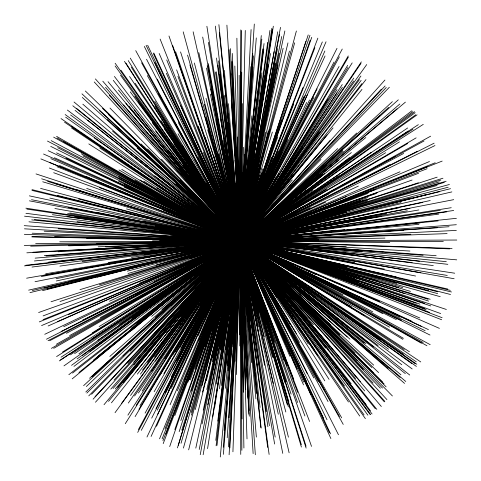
<?xml version="1.0" encoding="UTF-8"?>
<svg xmlns="http://www.w3.org/2000/svg" width="481" height="481" viewBox="0 0 481 481"><rect width="100%" height="100%" fill="white"/><g stroke="black" fill="none" stroke-linecap="round" stroke-linejoin="round"><path stroke-width="0.72" d="M240.53 71.495L240.32 241.011L240.747 454.401M240.807 29.888L240.32 241.011L239.592 334.836M239.809 345.935L241.342 30.507M241.733 72.222L240.32 241.011L236.333 374.603M242.49 103.571L240.32 241.011L232.93 451.779M245.28 30.447L240.32 241.011L235.005 361.315M243.663 147.282L240.32 241.011L229.112 454.749M243.061 172.451L240.32 241.011L228.421 446.879M244.51 154.66L240.32 241.011L233.135 351.395M229.87 447.937L251.088 29.563M250.823 66.691L240.32 241.011L238.342 267.875M229.052 417.7L254.305 24.05M252.723 53.686L240.32 241.011L223.31 447.24M227.218 437.764L251.443 76.798M250.914 87.332L240.32 241.011L224.17 430.423M232.858 346.873L253.427 55.826M252.898 67.003L240.32 241.011L231.06 345.021M234.427 316.612L244.643 184.68M223.394 454.359L256.295 37.927M220.286 456.95L251.888 115.837M228.042 370.791L248.286 156.734M225.312 388.263L261.297 35.57M255.856 92.629L227.224 365.253M261.82 39.087L236.55 274.224M216.997 445.424L243.554 212.933M262.704 48.906L240.32 241.011L221.356 385.461M216.107 445.797L259.602 77.85M264.039 43.579L240.32 241.011L225.781 349.392M257.503 98.238L240.32 241.011L219.432 388.774M215.801 440.362L263.756 49.134M217.779 421.085L249.525 167.568M250.481 161.009L240.32 241.011L214.688 407.106M261.947 72.841L240.32 241.011L207.576 448.623M253.283 143.272L240.32 241.011L223.761 342.123M267.658 42.34L240.32 241.011L224.561 336.616M269.931 30.441L240.32 241.011L224.531 335.882M263.402 81.98L240.32 241.011L216.246 383.928M264.646 75.691L240.32 241.011L222.931 341.823M271.855 28.295L240.32 241.011L203.15 454.725M272.414 29.527L240.32 241.011L221.074 350.505M273.322 26.214L240.32 241.011L227.597 312.355M257.191 132.81L240.32 241.011L220.713 347.204M212.764 416.913L252.423 163.546M268.188 64.803L240.32 241.011L200.246 454.671M221.657 356.908L270.46 53.577M223.869 342.983L266.197 80.495M254.431 155.688L240.32 241.011L199.236 449.464M251.978 171.302L240.32 241.011L218.176 345.923M223.25 341.504L252.236 170.863M274.062 51.695L240.32 241.011L203.229 410.167M277.729 31.824L240.32 241.011L212.921 364.863M223.226 335.762L249.555 189.857M220.569 349.471L254.359 163.768M253.457 170.166L240.32 241.011L217.43 342.917M280.513 27.351L240.32 241.011L206.824 389.496M279.509 34.289L240.32 241.011L222.06 320.148M221.428 339.508L254.287 167.881M277.477 48.653L240.32 241.011L212.247 361.85M207.738 404.792L275.559 63.023M281.692 36.568L240.32 241.011L206.343 380.796M264.424 123.809L240.32 241.011L215.849 339.652M279.202 53.193L240.32 241.011L202.549 392.063M202.104 423.869L256.277 164.46M284.86 30.952L240.32 241.011L216.618 328.331M211.706 374.693L253.09 181.379M195.797 448.112L278.15 64.845M257.137 163.738L240.32 241.011L183.429 448.076M283.111 48.328L240.32 241.011L205.393 365.909M253.83 180.97L240.32 241.011L191.42 415.169M265.548 132.167L240.32 241.011L217.424 322.084M212.836 357.377L259.962 157.87M212.175 357.852L287.963 42.893M188.654 449.855L257.75 170.466M254.215 185.75L240.32 241.011L191.252 412.451M268.254 131L240.32 241.011L229.732 277.453M289.448 51.082L240.32 241.011L181.042 443.254M202.05 385.666L269.787 129.419M195.244 409.559L296.38 30.988M294.649 42.833L240.32 241.011L178.349 445.286M260.654 167.496L240.32 241.011L177.435 447.883M259.313 174.982L240.32 241.011L181.83 430.128M272.354 132.041L240.32 241.011L179.172 431.667M257.155 185.047L240.32 241.011L191.33 391.149M256.421 188.516L240.32 241.011L180.826 420.562M262.879 168.801L240.32 241.011L204.972 346.314M261.472 173.665L240.32 241.011L199.381 359.812M212.055 330.477L256 191.366M305.88 41.372L240.32 241.011L174.825 429.569M308.207 34.915L240.32 241.011L195.286 368.494M309.956 35.287L240.32 241.011L215.728 310.485M265.079 168.031L240.32 241.011L212.975 315.019M169.697 446.596L281.559 120.581M310.203 40.212L240.32 241.011L187.873 382.179M311.748 37.32L240.32 241.011L174.85 415.518M190.242 379.948L277.79 136.832M189.316 379.749L264.893 174.032M271.633 157.197L196.434 357.491M207.101 328.613L240.32 241.011L293.711 104.155M163.203 443.614L240.32 241.011L261.664 186.496M217.55 300.475L317.857 38.167M165.939 434.078L240.32 241.011L273.509 158.658M193.855 361.207L314.881 47.751M162.939 440.644L240.32 241.011L322.33 41.931M162.097 438.9L240.32 241.011L265.332 180.706M164.959 428.95L240.32 241.011L268.326 174.026M184.8 379.335L240.32 241.011L326.046 41.787M159.542 438.804L302.934 87.626M198.491 340.927L240.32 241.011L263.251 188.354M177.309 390.788L278.258 150.812M170.082 404.743L240.32 241.011L303.721 96.735M198.148 335.678L324.879 50.98M305.249 95.527L240.32 241.011L156.499 426.322M151.094 436.447L325.054 55.97M205.597 316.57L307.365 94.733M261.49 195.31L171.338 388.263M287.794 139.658L240.32 241.011L146.982 437.001M281.956 152.597L240.32 241.011L157.702 414.171M168.32 391.041L306.68 102.435M157.245 410.263L309.554 99.988M165.157 392.743L273.286 174.97M151.695 418.133L286.303 149.164M155.97 408.688L336.989 48.34M317.123 88.793L171.284 376.851M313.889 97.36L240.32 241.011L141.282 430.363M263.504 196.296L176.605 362.415M173.268 369.655L278.024 168.759M334.024 62.049L240.32 241.011L176.497 360.329M342.244 49.038L240.32 241.011L137.698 432.389M267.021 190.837L138.402 429.587M339.339 56.842L240.32 241.011L181.355 348.076M145.082 413.125L276.076 177.164M179.678 348.07L339.069 66.48M154.148 391.732L278.992 173.328M163.883 373.623L240.32 241.011L348.25 55.946M193.134 321.633L348.358 57.119M175.397 351.785L240.32 241.011L347.679 65.362M172.727 355.17L240.32 241.011L326.25 101.509M160.137 375.066L240.32 241.011L347.931 67.436M135.095 416.624L240.32 241.011L352.188 62.897M138.913 409.313L240.32 241.011L337.001 89.544M139.989 405.627L240.32 241.011L269.138 196.458M200.276 305.88L327.952 99.128M125.276 423.695L258.706 211.802M136.201 405.236L240.32 241.011L342.262 84.536M164.935 358.255L240.32 241.011L302.363 147.108M127.892 415.139L240.32 241.011L342.358 87.283M142.16 391.047L336.91 92.959M276.551 186.682L138.426 393.001M361.345 61.893L240.32 241.011L134.584 395.971M151.768 371.11L360.978 63.402M156.674 363.095L240.32 241.011L353.775 78.09M128.325 403.048L240.32 241.011L353.655 80.976M155.369 361.285L240.32 241.011L366.72 64.568M130.531 395.502L240.32 241.011L290.241 171.573M179.323 326.743L240.32 241.011L319.564 131.77M115.037 412.68L360.912 76.046M121.699 403.216L240.32 241.011L361.117 80.393M199.194 296.777L359.451 79.593M154.563 356.956L240.32 241.011L361.904 83.61M140.404 374.14L240.32 241.011L365.981 79.593M142.526 370.16L240.32 241.011L293.44 174.591M147.493 362.289L240.32 241.011L361.977 89.406M154.714 351.96L240.32 241.011L326.99 134.854M137.38 374.116L240.32 241.011L292.304 179.912M182.329 314.406L240.32 241.011L330.182 140.266M111.436 402.831L240.32 241.011L385.101 85.967M135.78 372.138L240.32 241.011L386.285 87.488M178.547 318.151L240.32 241.011L320.989 159.379M166.48 332.93L240.32 241.011L337.662 148.569M194.234 297.889L240.32 241.011L388.666 107.389M108.532 401.376L333.068 127.88M164.58 332.936L240.32 241.011L342.55 150.433M123.593 382.509L240.32 241.011L326.545 164.863M104.016 404.695L240.32 241.011L318.729 172.541M133.189 369.312L240.32 241.011L343.254 151.274M117.635 387.397L240.32 241.011L304.118 185.768M207.287 280.183L240.32 241.011L399.873 103.986M115.272 388.979L240.32 241.011L397.041 108.814M133.922 364.718L240.32 241.011L405.405 102.134M113.029 388.528L240.32 241.011L287.085 202.038M110.81 389.093L240.32 241.011L294.282 196.08M188.203 300.276L240.32 241.011L365.849 137.506M133.664 362.175L240.32 241.011L322.613 174.645M95.448 402.242L384.92 80.044M114.087 380.05L276.022 201.683M127.886 363.486L240.32 241.011L351.346 152.561M93.104 399.17L381.337 89.195M95.058 396.669L240.32 241.011L306.439 189.977M226.485 255.591L240.32 241.011L349.501 157.582M201.347 281.764L240.32 241.011L411.892 110.786M91.612 394.288L389.357 87.253M88.769 395.857L240.32 241.011L329.99 173.328M130.207 351.208L240.32 241.011L412.866 111.658M86.863 393.085L240.32 241.011L282.948 209.211M122.986 355.976L240.32 241.011L414.61 111.712M85.81 392.003L240.32 241.011L415.145 112.68M86.346 386.52L240.32 241.011L415.764 114.791M170.989 305.381L290.428 194.432M143.41 330.603L356.788 133.021M83.616 385.654L240.32 241.011L313.149 190.332M92.16 376.719L392.364 101.677M91.799 376.593L240.32 241.011L371.067 152.477M89.544 378.282L240.32 241.011L407.66 127.982M168.398 306.156L240.32 241.011L301.365 200.445M155.399 317.322L379.401 116.005M176.274 298.082L398.31 99.832M109.83 356.439L240.32 241.011L408.189 131.036M215.578 262.824L240.32 241.011L418.338 124.663M161.923 309.548L240.32 241.011L412.963 129.245M151.713 316.324L240.32 241.011L423.286 124.363M131.301 330.675L240.32 241.011L399.483 141.859M72.204 378.86L338.961 160.095M94.294 360.455L240.32 241.011L326.545 189.292M78.92 372.51L240.32 241.011L416.131 137.867M93.603 359.938L302.357 190.729M97.679 356.511L240.32 241.011L407.738 143.488M131.018 328.541L324.675 173.485M136.598 323.172L240.32 241.011L430.633 136.183M72.541 373.088L240.32 241.011L395.592 156.241M158.363 305.369L240.32 241.011L424.02 140.987M68.843 374.687L240.32 241.011L288.504 217.25M73.966 366.372L240.32 241.011L310.383 207.75M71.555 365.332L240.32 241.011L358.387 186.087M89.815 351.358L240.32 241.011L325.601 202.206M106.343 338.822L240.32 241.011L275.529 225.33M82.305 355.621L240.32 241.011L399.97 171.783M77.128 358.91L240.32 241.011L429.443 161.532M132.022 318.266L417.069 114.845M63.979 365.879L240.32 241.011L346.723 196.501M78.968 353.751L240.32 241.011L292.322 219.613M97.908 340.205L240.32 241.011L435.161 162.77M119.474 324.344L240.32 241.011L427.152 166.745M139.658 310.113L240.32 241.011L442.171 161.093M74.597 353.649L240.32 241.011L328.246 206.421M70.376 354.858L240.32 241.011L427.08 168.717M131.584 313.378L240.32 241.011L375.18 189.267M59.361 360.9L240.32 241.011L374.615 189.7M60.48 359.938L338.967 175.769M91.426 339.057L240.32 241.011L368.049 193.368M61.015 357.227L240.32 241.011L412.061 180.044M56.59 356.565L240.32 241.011L377.513 192.586M62.5 352.038L240.32 241.011L376.268 193.518M92.268 332.846L240.32 241.011L310.63 216.907M99.134 326.551L385.654 152.73M53.71 348.34L240.32 241.011L367.863 197.553M51.395 348.364L240.32 241.011L303.102 219.787M56.337 344.27L240.32 241.011L342.514 206.872M69.619 335.576L240.32 241.011L365.259 199.699M100.252 317.652L240.32 241.011L418.398 182.756M184.295 271.056L403.649 153.451M179.846 273.304L240.32 241.011L437.181 177.152M66.426 333.321L329.07 193.783M189.231 268.013L240.32 241.011L342.147 208.261M49.687 340.728L240.32 241.011L367.7 200.649M48.028 340.674L240.32 241.011L252.092 237.488M135.534 294.829L240.32 241.011L439.279 181.902M173.358 275.138L389.953 164.568M46.471 339.213L417.412 151.244M61.111 331.493L434.121 143.194M82.365 320.292L240.32 241.011L444.33 182.419M181.499 269.817L434.974 145.551M63.72 326.683L240.32 241.011L355.802 208.279M44.745 334.301L240.32 241.011L437.049 185.474M154.311 281.776L240.32 241.011L346.5 212.091M109.464 301.214L240.32 241.011L449.41 184.494M48.148 325.968L240.32 241.011L448.22 187.223M57.576 321.603L240.32 241.011L439.79 191.636M68.338 314.652L240.32 241.011L400.92 202.615M41.576 325.577L240.32 241.011L430.254 200.517M139.135 283.309L240.32 241.011L422.793 202.405M39.298 321.897L240.32 241.011L398.845 207.84M43.062 319.6L240.32 241.011L319.125 224.777M43.104 315.897L418.584 173.274M38.618 312.518L240.32 241.011L453.709 199.657M189.785 258.742L240.32 241.011L409.932 208.429M59.993 301.503L360.678 200.613M51.046 301.755L240.32 241.011L353.763 219.414M99.339 284.83L240.32 241.011L386.459 213.624M207.449 251.184L442.959 178.223M80.014 289.64L440.824 180.056M128.018 273.503L446.134 181.253M156.277 264.983L240.32 241.011L407.311 210.786M193.344 254.202L240.32 241.011L451.244 207.708M127.399 271.158L240.32 241.011L263.366 237.422M226.413 244.679L240.32 241.011L440.277 210.323M97.192 277.14L411.405 197.805M42.472 290.656L425.847 194.703M47.234 289.021L450.523 188.678M29.942 292.64L293.368 228.006M126.275 268.632L240.32 241.011L321.248 229.353M43.801 288.143L240.32 241.011L453.691 210.486M32.311 290.542L240.32 241.011L446.747 211.85M69.102 281.595L240.32 241.011L438.744 214.099M28.65 290.157L451.857 191.907M56.349 280.976L240.32 241.011L344.943 229.533M56.043 278.721L240.32 241.011L456.403 218.326M35.041 281.71L240.32 241.011L438.149 220.911M183.616 251.437L240.32 241.011L420.16 222.823M41.234 276.539L368.452 218.14M43.146 275.517L381.132 216.27M26.611 278.198L418.885 209.938M45.713 273.779L240.32 241.011L418.975 224.326M108.171 262.572L240.32 241.011L301.172 236.111M189.742 249.206L240.32 241.011L304.16 236.49M196.645 247.859L240.32 241.011L449.05 226.725M131.505 257.407L339.093 226.004M144.15 254.641L240.32 241.011L437.301 227.76M59.909 266.095L240.32 241.011L403.571 230.345M82.203 261.616L240.32 241.011L456.343 230.417M32.017 267.045L240.32 241.011L410.864 234.253M24.453 265.891L240.32 241.011L447.102 233.61M129.173 253.649L240.32 241.011L318.735 239.851M25.812 265.265L335.666 230.237M48.749 262.097L240.32 241.011L443.302 241.444M34.373 260.967L240.32 241.011L389.748 242.484M35.149 258.129L240.32 241.011L288.125 241.829M46.05 255.976L240.32 241.011L452.068 248.418M218.109 242.671L456.355 224.711M44.342 255.609L240.32 241.011L293.915 243.506M202.092 243.422L240.32 241.011L346.29 246.705M99.116 249.597L240.32 241.011L409.926 251.052M58.141 251.761L240.32 241.011L436.165 255.694M184.608 244.222L240.32 241.011L382.996 251.954M26.84 252.82L240.32 241.011L423.106 255.315M32.955 252.224L240.32 241.011L456.74 259.848M105.664 246.867L288.997 238.907M180.471 243.494L240.32 241.011L362.013 251.761M98.154 246.807L240.32 241.011L446.302 261.67M68.573 245.809L240.32 241.011L447.829 264.328M30.658 246.164L240.32 241.011L419.432 261.261M96.212 244.053L240.32 241.011L287.602 246.555M24.266 245.418L384.962 238.089M183.7 241.913L240.32 241.011L354.329 254.978M35.654 243.681L240.32 241.011L412.163 262.65M59.746 241.805L456.77 240.037M152.549 240.807L240.32 241.011L433.279 265.59M159.818 240.464L240.32 241.011L454.713 273.202M175.721 240.41L240.32 241.011L447.252 275.445M86.688 238.48L240.32 241.011L454.142 278.733M31.836 236.892L240.32 241.011L354.737 262.542M32.047 236.658L240.32 241.011L284.974 250.98M54.587 236.574L240.32 241.011L396.188 276.918M24.339 234.325L240.32 241.011L447.739 289.021M32.173 233.207L449.645 248.863M44.204 231.193L240.32 241.011L450.276 290.356M148.509 236.339L240.32 241.011L451.485 291.979M24.471 228.824L240.32 241.011L437.728 291.811M58.225 228.758L240.32 241.011L437.638 293.596M24.23 225.655L240.32 241.011L344.204 269.011M170.599 235.059L265.59 243.158M28.956 221.813L240.32 241.011L396.705 283.465M31.746 219.883L240.32 241.011L440.193 296.669M34.343 219.498L240.32 241.011L402.771 287.644M24.525 216.179L240.32 241.011L377.657 280.886M77.05 221.687L240.32 241.011L398.701 287.674M219.589 238.45L240.32 241.011L410.491 291.378M159.235 230.904L240.32 241.011L360.51 276.785M25.962 213.311L240.32 241.011L430.164 299.266M52.393 214.676L240.32 241.011L428.619 301.1M67.057 216.438L240.32 241.011L404.852 293.669M74.501 217.021L240.32 241.011L354.918 278.98M26.924 209.103L240.32 241.011L446.362 309.475M25.884 208.165L240.32 241.011L424.585 303.313M67.689 213.576L240.32 241.011L430.796 305.958M69.811 213.005L240.32 241.011L358.381 281.613M155.189 226.226L240.32 241.011L419.913 304.16M54.888 208.507L420.905 272.727M117.057 217.995L240.32 241.011L416.269 303.228M29.437 200.836L240.32 241.011L440.674 313.564M68.092 207.419L384.361 269.089M31.536 199.717L240.32 241.011L424.927 308.706M97.09 212.458L415.602 276.034M160.852 225.108L240.32 241.011L363.498 286.405M144.805 221.579L240.32 241.011L426.214 309.836M29.359 195.851L240.32 241.011L429.587 312.403M49.892 198.094L240.32 241.011L442.117 317.707M31.932 190.404L240.32 241.011L441.654 319.745M31.999 189.64L347.174 267.346M57.504 195.4L240.32 241.011L419.817 317.971M201.96 231.223L450.517 294.486M78.746 199.008L240.32 241.011L439.412 328.373M40.578 188.396L428.685 290.704M126.539 208.91L240.32 241.011L315.584 274.513M42.719 181.776L240.32 241.011L411.989 321.368M47.565 181.373L240.32 241.011L428.433 329.623M55.844 183.706L428.102 299.296M41.631 178.8L240.32 241.011L421.158 326.316M77.357 189.869L240.32 241.011L425.126 330.675M36.027 173.924L240.32 241.011L388.756 314.315M86.67 188.432L240.32 241.011L430.002 335.035M53.692 172.715L240.32 241.011L396.368 319.637M99.441 187.608L240.32 241.011L282.978 262.572M49.345 168.019L240.32 241.011L382.822 313.678M191.799 222.384L240.32 241.011L342.995 294.859M184.71 219.306L240.32 241.011L372.733 311.856M163.456 210.329L240.32 241.011L430.188 344.673M56.992 166.703L240.32 241.011L423.1 342.448M40.891 158.91L240.32 241.011L421.434 343.242M49.531 162.428L240.32 241.011L389.502 327.2M59.385 165.494L240.32 241.011L351.419 306.782M85.708 176.353L240.32 241.011L403.421 338.347M222.144 233.381L240.32 241.011L364.267 315.554M50.884 158.67L379.743 301.611M150.619 201.822L240.32 241.011L402.837 339.321M43.537 154.028L240.32 241.011L409.397 351.749M54.425 157.756L240.32 241.011L305.525 284.475M124.272 187.223L240.32 241.011L416.263 361.814M48.154 150.685L240.32 241.011L403.379 354.269M65.987 158.207L240.32 241.011L384.596 341.282M123.244 185.173L400.102 317.238M56.554 152.868L240.32 241.011L416.805 364.267M124.351 184.193L240.32 241.011L415.277 363.774M118.615 181.193L401.443 320.262M50.721 146.368L366.137 303.842M57.708 147.703L240.32 241.011L416.39 366.414M118.981 178.409L240.32 241.011L411.742 363.534M47.469 141.065L260.077 251.268M118.945 176.816L240.32 241.011L388.606 349.278M51.178 140.65L240.32 241.011L412.169 368.945M82.936 155.832L240.32 241.011L315.241 297.054M81.295 153.782L240.32 241.011L338.041 315.506M53.65 137.127L240.32 241.011L401.809 364.79M63.745 141.733L426.942 345.749M57.065 137.945L240.32 241.011L373.653 347.126M167.941 199.934L240.32 241.011L347.685 327.038M56.578 136.37L240.32 241.011L405.339 373.629M135.179 180.489L240.32 241.011L365.981 343.681M119.005 169.955L240.32 241.011L364.333 343.091M121.717 169.348L240.32 241.011L400.932 374.807M140.055 179.936L240.32 241.011L405.778 381.487M143.813 181.169L240.32 241.011L400.138 377.447M156.974 187.963L240.32 241.011L259.427 257.353M88.823 143.909L240.32 241.011L388.167 368.41M99.741 147.938L404.226 349.567M71.591 128.006L420.761 361.946M64.538 122.186L240.32 241.011L349.952 339.165M71.789 126.671L240.32 241.011L347.156 336.947M61.021 118.597L240.32 241.011L373.695 365.151M94.288 137.903L240.32 241.011L339.857 334.812M65.65 117.184L379.527 339.574M65.157 114.55L240.32 241.011L337.566 333.026M70.587 115.001L240.32 241.011L378.619 372.589M67.388 110.059L240.32 241.011L384.042 383.892M154.804 175.998L378.114 345.544M75.078 110.389L240.32 241.011L386.111 386.874M87.572 120.136L409.728 375.024M72.805 105.754L240.32 241.011L357.359 360.69M76.395 108.207L240.32 241.011L382.515 388.071M74.05 102.014L240.32 241.011L327.717 331.848M112.512 131.054L240.32 241.011L363.377 369.522M82.822 104.185L404.545 383.387M175.745 183.82L240.32 241.011L312.734 316.726M137.091 148.046L240.32 241.011L380.363 388.191M82.305 97.439L240.32 241.011L266.612 268.735M107.383 119.486L240.32 241.011L259.638 261.652M99.663 110.798L240.32 241.011L373.046 383.032M81.968 93.843L330.832 325.12M108.375 114.49L240.32 241.011L386.916 399.591M102.471 108.357L371.873 367.574M85.341 91.005L240.32 241.011L384.319 401.827M143.753 146.663L240.32 241.011L313.426 324.687M141.095 143.939L355.038 353.18M179.479 180.874L373.815 373.052M147.631 148.984L382.497 382.004M180.465 180.543L240.32 241.011L381.337 406.499M109.987 108.081L392.406 395.971M161.418 159.193L240.32 241.011L329.918 346.35M215.638 214.773L272.474 275.24M94.246 81.962L240.32 241.011L355.597 378.601M109.319 95.346L384.83 401.37M95.4 78.926L240.32 241.011L275.926 284.469M193.115 187.77L240.32 241.011L328.812 349.753M105.531 87.356L240.32 241.011L375.342 408.76M102.802 81.205L240.32 241.011L325.607 348.094M123.485 104.912L307.094 318.789M150.054 135.335L360.582 381.776M178.896 168.512L240.32 241.011L351.166 383.76M125.902 103.505L240.32 241.011L370.502 410.864M108.039 81.692L364.664 390.915M128.992 106.109L240.32 241.011L372.047 413.967M134.247 110.017L376.815 409.367M118.422 89.983L240.32 241.011L370.677 414.598M168.392 150.367L240.32 241.011L369.997 414.363M113.263 80.357L240.32 241.011L364.051 414.862M155.628 131.163L366.167 404.635M114.418 76.455L240.32 241.011L341.732 383.531M182.702 164.971L240.32 241.011L365.386 418.65M152.279 122.673L240.32 241.011L293.957 318.993M130.261 91.907L240.32 241.011L314.61 350.006M138.167 101.599L367.887 415.163M134.788 96.326L240.32 241.011L348.466 401.99M120.515 75.283L240.32 241.011L276.888 297.589M189.448 170.232L344.468 385.966M115.115 65.963L240.32 241.011L296.494 333.82M115.145 63.252L240.32 241.011L324.783 380.844M120.923 70.172L240.32 241.011L290.253 324.453M173.785 143.795L359.698 416.035M164.231 128.583L317.755 355.76M129.557 76.485L240.32 241.011L299.507 342.49M204.792 187.897L300.258 330.76M135.149 83.261L240.32 241.011L341.684 417.851M160.961 120.551L308.261 343.969M164.316 123.984L240.32 241.011L339.466 416.51M124.447 61.358L240.32 241.011L324.585 390.554M125.938 63.125L329.07 379.353M177.591 142.959L240.32 241.011L260.852 278.511M202.068 180.82L240.32 241.011L328.03 401.551M154.792 106.073L240.32 241.011L313.84 377.976M131.265 67.106L240.32 241.011L338.462 434.728M128.235 60.594L240.32 241.011L327.014 419.751M154.804 101.329L240.32 241.011L306.427 381.271M182.293 145.629L240.32 241.011L323.575 418.308M130.267 58.141L240.32 241.011L330.88 438.57M222.871 211.778L240.32 241.011L296.939 368.999M205.988 183.165L240.32 241.011L289.881 356.283M178.012 133.76L240.32 241.011L293.783 379.455M147.312 75.553L240.32 241.011L309.584 421.488M194.709 159.812L343.248 424.41M158.291 93.278L240.32 241.011L286.88 365.572M141.57 62.777L318.422 381.74M135.732 50.643L240.32 241.011L304.9 415.957M178.373 122.565L240.32 241.011L297.601 402.477M146.531 59.235L240.32 241.011L265.452 313.949M157.293 79.131L240.32 241.011L274.453 342.316M197.883 157.059L307.371 373.833M144.336 46.441L240.32 241.011L291.107 394.204M146.098 45.286L240.32 241.011L268.007 325.204M154.84 62.542L240.32 241.011L286.225 382.046M195.015 145.701L240.32 241.011L306.06 446.224M147.679 45.274L299.266 365.596M194.174 142.52L330.543 433.814M153.433 53.601L329.425 432.876M153.794 52.964L311.039 394.66M217.592 190.548L303.679 382.082M166.354 73.262L240.32 241.011L284.908 382.557M180.489 105.219L303.523 384.89M159.175 53.487L240.32 241.011L264.358 318.157M203.343 152.429L240.32 241.011L265.692 323.37M166.727 59.939L240.32 241.011L288.865 401.912M160.131 39.099L240.32 241.011L301.353 444.775M177.922 76.377L297.685 392.364M176.629 69.847L247.829 261.159M198.256 126.178L283.958 360.365M221.939 189.574L240.32 241.011L301.383 447.047M168.981 36.003L311.514 446.392M172.739 45.665L240.32 241.011L258.76 304.07M175.601 51.677L240.32 241.011L288.366 406.866M213.871 163.275L240.32 241.011L272.559 357.299M205.261 137.428L240.32 241.011L285.84 412.007M210.227 146.134L306.12 448.094M180.561 51.924L240.32 241.011L258.724 312.897M213.967 156.091L240.32 241.011L288.414 437.199M207.702 129.768L240.32 241.011L273.322 383.387M189.917 64.923L287.139 404.365M187.572 55.081L273.268 357.082M205.922 117.785L240.32 241.011L289.117 452.783M183.201 31.854L240.32 241.011L278.289 414.249M220.611 167.971L240.32 241.011L255.994 316.083M217.472 155.754L240.32 241.011L258.171 326.966M204.353 104.245L240.32 241.011L275.174 437.097M194.372 63.005L240.32 241.011L274.627 444.023M229.599 198.274L264.316 336.736M218.5 153.667L240.32 241.011L269.42 425.661M206.03 98.316L240.32 241.011L266.288 411.61M228.036 188.859L257.792 315.524M235.924 221.753L240.32 241.011L267.881 426.707M193.146 31.812L240.32 241.011L258.002 369.606M198.797 52.567L240.32 241.011L269.12 454.443M210.413 94.234L240.32 241.011L267.713 447.432M233.604 207.359L282.762 453.367M216.534 121.428L258.495 332.906M206.535 68.061L264.61 365.247M210.961 89.063L240.32 241.011L249.855 317.063M207.239 65.675L240.32 241.011L260.059 407.395M202.699 37.061L240.32 241.011L245.719 287.842M223.394 148.124L240.32 241.011L254.9 370.334M208.333 63.6L240.32 241.011L251.491 362.596M223.082 140.62L240.32 241.011L256.361 437.091M232.708 195.466L240.32 241.011L255.333 454.737M220.16 116.258L240.32 241.011L253.138 453.613M208.429 42.31L240.32 241.011L249.224 410.467M206.89 26.269L240.32 241.011L247.937 398.37M215.476 72.03L240.32 241.011L245.695 378.697M216.3 71.825L240.32 241.011L245.701 389.736M216.516 58.003L240.32 241.011L247.012 438.888M217.983 65.175L240.32 241.011L243.663 392.31M230.303 160.57L240.32 241.011L241.733 315.608M228.986 149.531L240.32 241.011L237.404 136.995M219.985 74.417L240.32 241.011L234.836 66.029M218.584 60.846L240.32 241.011L237.205 147.198M215.386 26.118L240.32 241.011L236.61 148.978M227.074 122.583L261.147 428.132M224.338 95.466L260.852 427.537M231.205 153.932L256.355 393.392M219.384 32.816L240.32 241.011L232.269 53.427M218.897 24.651L240.32 241.011L231.932 61.562M227.501 111.033L255.91 398.839M236.165 197.817L240.32 241.011L238.42 206M224.272 70.37L240.32 241.011L226.906 25.15M235.137 183.375L240.32 241.011L231.259 100.439M228.403 103.71L240.32 241.011L235.023 160.233M229.136 49.681L247.571 365.782M230.393 48.629L249.296 416.215M232.052 73.779L248.845 414.207M239.135 184.47L243.374 388.071M236.88 38.197L243.909 448.027M239.64 172.426L242.105 418.951M239.153 75.295L241.859 450.294"/></g></svg>
